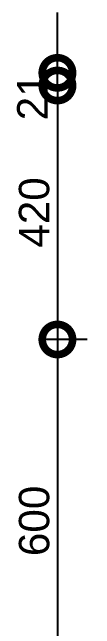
# Model space of a CAD drawing. Header units: millimetres. Extents: x 1319 to 32981, y -1505 to 15285.
# Drawn here: x 28059 to 28194, y 10576 to 11595 of the extents above; entities that cross this region are included whole.
import ezdxf

# ---------------------------------------------------------------- set-up
doc = ezdxf.new("R2010")
doc.units = ezdxf.units.MM
doc.header["$MEASUREMENT"] = 0
doc.header["$PDMODE"] = 2
doc.layers.get('0').update_dxf_attribs({"lineweight": 5})
doc.layers.add('Wymiary', color=102, linetype='Continuous', lineweight=9)
doc.styles.get("Standard").update_dxf_attribs({"font": 'ARIAL.TTF'})
doc.dimstyles.new('ISO-25', dxfattribs={"dimscale": 20, "dimtxt": 2.5, "dimasz": 5, "dimexe": 1.25, "dimexo": 0.625, "dimtad": 1, "dimtxsty": 'Standard', "dimblk": 'DOTSMALL', "dimcen": 2.5, "dimadec": 0, "dimazin": 0, "dimtfac": 1, "dimtmove": 0, "dimatfit": 3, "dimfxl": 0, "dimarcsym": 0})

# ---------------------------------------------------------------- blocks, each defined once
blk = doc.blocks.new('_DotSmall')
at = {"color": 0, "const_width": 0.5}
blk.add_lwpolyline([(-0.0625, 0, 1), (0.0625, 0, 1)], format="xyb", close=True, dxfattribs=at)
blk = doc.blocks.new('*D33')
at = {"layer": 'Defpoints', "color": 0}
for p in [(28194.4, 11054.2), (28133.2, 10454.2), (28191.1, 10454.2)]:
    blk.add_point(p, dxfattribs=at)
at = {"layer": 'Wymiary', "color": 0, "lineweight": -2}
for p, q in [((28181.9, 11054.2), (28108.2, 11054.2)), ((28133.2, 11054.2), (28133.2, 10454.2)), ((28178.6, 10454.2), (28108.2, 10454.2))]:
    blk.add_line(p, q, dxfattribs=at)
at = {"layer": 'Wymiary', "color": 0, "lineweight": -2, "xscale": 100, "yscale": 100, "zscale": 100}
for p, rotation in [((28133.2, 11054.2), 90), ((28133.2, 10454.2), 270)]:
    blk.add_blockref('_DotSmall', p, dxfattribs=dict(at, rotation=rotation))
at = {"layer": 'Wymiary', "color": 0, "insert": (28095.1, 10754.2), "char_height": 50, "attachment_point": 5, "rotation": 90}
blk.add_mtext('600', dxfattribs=at)
blk = doc.blocks.new('*D39')
at = {"layer": 'Defpoints', "color": 0}
for p in [(28163.9, 11474.2), (28133.2, 11054.2), (28194.4, 11054.2)]:
    blk.add_point(p, dxfattribs=at)
at = {"layer": 'Wymiary', "color": 0, "lineweight": -2}
for p, q in [((28151.4, 11474.2), (28108.2, 11474.2)), ((28133.2, 11474.2), (28133.2, 11054.2)), ((28181.9, 11054.2), (28108.2, 11054.2))]:
    blk.add_line(p, q, dxfattribs=at)
at = {"layer": 'Wymiary', "color": 0, "lineweight": -2, "xscale": 100, "yscale": 100, "zscale": 100}
for p, rotation in [((28133.2, 11474.2), 90), ((28133.2, 11054.2), 270)]:
    blk.add_blockref('_DotSmall', p, dxfattribs=dict(at, rotation=rotation))
at = {"layer": 'Wymiary', "color": 0, "insert": (28095.1, 11264.2), "char_height": 50, "attachment_point": 5, "rotation": 90}
blk.add_mtext('420', dxfattribs=at)
blk = doc.blocks.new('*D52')
at = {"layer": 'Defpoints', "color": 0}
for p in [(28133.2, 11495.2), (28165.3, 11495.2), (28160.6, 11474.2)]:
    blk.add_point(p, dxfattribs=at)
at = {"layer": 'Wymiary', "color": 0, "lineweight": -2}
for p, q in [((28133.2, 11495.2), (28133.2, 11595.2)), ((28152.8, 11495.2), (28108.2, 11495.2)), ((28133.2, 11474.2), (28133.2, 11495.2)), ((28148.1, 11474.2), (28108.2, 11474.2)), ((28133.2, 11474.2), (28133.2, 11374.2))]:
    blk.add_line(p, q, dxfattribs=at)
at = {"layer": 'Wymiary', "color": 0, "lineweight": -2, "xscale": 100, "yscale": 100, "zscale": 100}
for p, rotation in [((28133.2, 11495.2), 270), ((28133.2, 11474.2), 90)]:
    blk.add_blockref('_DotSmall', p, dxfattribs=dict(at, rotation=rotation))
at = {"layer": 'Wymiary', "color": 0, "insert": (28091.9, 11455.5), "char_height": 50, "attachment_point": 5, "rotation": 90}
blk.add_mtext('21', dxfattribs=at)

msp = doc.modelspace()

# ---------------------------------------------------------------- dimensions: what is measured, and where the dimension line sits
at = {"layer": 'Wymiary'}
dim = msp.add_linear_dim(base=(28133.171, 11495.245), p1=(28160.608, 11474.245), p2=(28165.276, 11495.245), angle=90, dimstyle='ISO-25', override={"dimtmove": 1}, dxfattribs=at)
dim.commit()
dim.dimension.update_dxf_attribs({"geometry": '*D52', "text_midpoint": (28129.53, 11455.463), "dimtype": 160})
for base, p1, p2, picture, middle in [((28133.171, 11054.245), (28163.942, 11474.245), (28194.356, 11054.245), '*D39', (28095.142, 11264.245)), ((28133.171, 10454.245), (28194.356, 11054.245), (28191.058, 10454.245), '*D33', (28095.142, 10754.245))]:
    dim = msp.add_linear_dim(base=base, p1=p1, p2=p2, angle=90, dimstyle='ISO-25', override={"dimtmove": 1}, dxfattribs=at)
    dim.commit()
    dim.dimension.update_dxf_attribs({"geometry": picture, "text_midpoint": middle})

doc.saveas('drawing.dxf')
